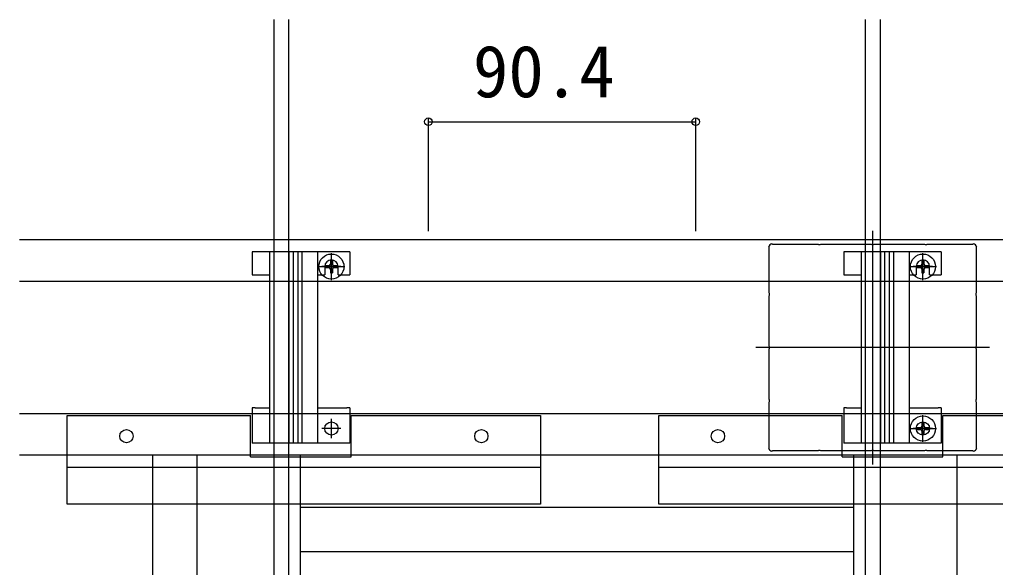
# Model space of a CAD drawing. Units: millimetres, scale not verified. Extents: x -1050 to 1050, y -1566 to 1557.
# Drawn here: x 36.5 to 366.4, y 281.6 to 467 of the extents above; entities that cross this region are included whole.
import ezdxf
from ezdxf.enums import TextEntityAlignment as Align

# ---------------------------------------------------------------- set-up
doc = ezdxf.new("R2010")
doc.units = ezdxf.units.MM
doc.header["$LTSCALE"] = 8
for name, color, linetype in [('0-3_YKK_11E', 7, 'Continuous'), ('0-4_YKK_12', 2, 'Continuous'), ('0-5_YKK_13', 4, 'Continuous'), ('0-7_YKK_D', 6, 'Continuous')]:
    doc.layers.add(name, color=color, linetype=linetype)
doc.styles.add('ＭＳ ゴシック', font='')
doc.styles.get('ＭＳ ゴシック').set_extended_font_data('MS Gothic')

msp = doc.modelspace()

# ---------------------------------------------------------------- linework, layer by layer
at = {"layer": '0-3_YKK_11E'}
for points in [[(289.845, 321.851), (289.881, 322.01), (289.921, 322.13), (289.921, 337.532), (290.041, 337.716), (290.041, 338.265), (289.921, 338.449), (289.921, 355.532), (290.041, 355.716), (290.041, 356.265), (289.921, 356.449), (289.921, 373.532), (290.041, 373.716), (290.041, 374.265), (289.921, 374.449), (289.921, 389.851), (289.881, 389.971), (289.845, 390.131)], [(290.781, 391.066), (290.94, 391.03), (291.06, 390.991), (306.462, 390.991), (306.646, 390.871), (307.195, 390.871), (307.379, 390.991), (324.462, 390.991), (324.646, 390.871), (325.195, 390.871), (325.379, 390.991), (342.462, 390.991), (342.646, 390.871), (343.195, 390.871), (343.379, 390.991), (358.781, 390.991), (358.901, 391.03), (359.061, 391.066)], [(359.996, 390.131), (359.96, 389.971), (359.921, 389.851), (359.921, 374.449), (359.801, 374.265), (359.801, 373.716), (359.921, 373.532)], [(359.921, 373.532), (359.921, 356.449), (359.801, 356.265), (359.801, 355.716), (359.921, 355.532), (359.921, 338.449), (359.801, 338.265), (359.801, 337.716), (359.921, 337.532), (359.921, 322.13), (359.96, 322.01), (359.996, 321.851)], [(359.061, 320.915), (358.901, 320.951), (358.781, 320.991), (343.379, 320.991), (343.195, 321.111), (342.646, 321.111), (342.462, 320.991), (325.379, 320.991), (325.195, 321.111), (324.646, 321.111), (324.462, 320.991), (307.379, 320.991), (307.195, 321.111), (306.646, 321.111), (306.462, 320.991), (291.06, 320.991), (290.94, 320.951), (290.781, 320.915)]]:
    msp.add_lwpolyline(points, dxfattribs=at)
for centre, start, end in [((291.021, 389.891), 101.53696, 168.46304), ((358.821, 389.891), 11.53696, 78.46304), ((291.021, 322.091), 191.53696, 258.46304), ((358.821, 322.091), 281.53696, 348.46304)]:
    msp.add_arc(centre, 1.2, start, end, dxfattribs=at)
at = {"layer": '0-4_YKK_12'}
for p, q in [((322.421, 466.991), (322.421, 276.991)), ((327.421, 466.991), (327.421, 276.991)), ((324.921, 395.539), (324.921, 316.442)), ((518.921, 392.391), (36.484, 392.391)), ((518.921, 378.391), (36.484, 378.391)), ((364.469, 355.991), (285.372, 355.991)), ((518.921, 333.591), (36.484, 333.591)), ((518.921, 319.591), (36.484, 319.591)), ((81.421, 319.591), (81.421, -40.11)), ((96.421, 319.591), (96.421, -40.11)), ((131.421, 319.591), (131.421, -40.11)), ((318.421, 319.591), (318.421, -40.11)), ((353.421, 319.591), (353.421, -40.11)), ((131.421, 301.991), (318.421, 301.991)), ((131.421, 286.991), (318.421, 286.991))]:
    msp.add_line(p, q, dxfattribs=at)
for points in [[(122.421, 466.991), (122.421, 276.991), (122.421, -0.509)], [(127.421, 466.991), (127.421, 276.991), (127.421, 251.891)], [(322.421, 466.991), (322.421, 276.991), (322.421, 251.891)]]:
    msp.add_lwpolyline(points, dxfattribs=at)
at = {"layer": '0-5_YKK_13'}
for p, q in [((116.121, 388.391), (115.121, 388.391)), ((121.021, 388.391), (116.121, 388.391)), ((121.021, 388.391), (121.021, 323.591)), ((122.346, 388.391), (121.021, 388.391)), ((127.208, 388.391), (122.346, 388.391)), ((128.108, 388.391), (127.208, 388.391)), ((127.69, 323.591), (127.69, 388.391)), ((129.006, 388.391), (128.108, 388.391)), ((129.156, 388.391), (129.006, 388.391)), ((129.076, 323.591), (129.076, 388.391)), ((130.585, 388.391), (129.156, 388.391)), ((130.735, 388.391), (130.585, 388.391)), ((130.665, 323.591), (130.665, 388.391)), ((131.633, 388.391), (130.735, 388.391)), ((132.533, 388.391), (131.633, 388.391)), ((132.051, 323.591), (132.051, 388.391)), ((135.995, 388.391), (132.533, 388.391)), ((137.321, 388.391), (135.995, 388.391)), ((137.321, 323.591), (137.321, 388.391)), ((147.121, 388.391), (137.321, 388.391)), ((141.921, 378.841), (141.921, 387.941)), ((141.921, 380.141), (141.921, 386.641)), ((148.121, 388.391), (147.121, 388.391)), ((148.121, 388.391), (148.121, 380.591)), ((316.121, 388.391), (315.121, 388.391)), ((316.121, 388.391), (315.121, 388.391)), ((321.021, 388.391), (316.121, 388.391)), ((321.021, 388.391), (316.121, 388.391)), ((321.021, 388.391), (321.021, 323.591)), ((322.346, 388.391), (321.021, 388.391)), ((321.021, 388.391), (321.021, 323.591)), ((322.346, 388.391), (321.021, 388.391)), ((327.208, 388.391), (322.346, 388.391)), ((327.208, 388.391), (322.346, 388.391)), ((328.108, 388.391), (327.208, 388.391)), ((328.108, 388.391), (327.208, 388.391)), ((327.69, 323.591), (327.69, 388.391)), ((327.69, 323.591), (327.69, 388.391)), ((329.006, 388.391), (328.108, 388.391)), ((329.006, 388.391), (328.108, 388.391)), ((329.156, 388.391), (329.006, 388.391)), ((329.156, 388.391), (329.006, 388.391)), ((329.076, 323.591), (329.076, 388.391)), ((329.076, 323.591), (329.076, 388.391)), ((330.585, 388.391), (329.156, 388.391)), ((330.585, 388.391), (329.156, 388.391)), ((330.735, 388.391), (330.585, 388.391)), ((330.735, 388.391), (330.585, 388.391)), ((330.665, 323.591), (330.665, 388.391)), ((330.665, 323.591), (330.665, 388.391)), ((331.633, 388.391), (330.735, 388.391)), ((331.633, 388.391), (330.735, 388.391)), ((332.533, 388.391), (331.633, 388.391)), ((332.533, 388.391), (331.633, 388.391)), ((332.051, 323.591), (332.051, 388.391)), ((332.051, 323.591), (332.051, 388.391)), ((335.995, 388.391), (332.533, 388.391)), ((335.995, 388.391), (332.533, 388.391)), ((337.321, 388.391), (335.995, 388.391)), ((337.321, 388.391), (335.995, 388.391)), ((337.321, 323.591), (337.321, 388.391)), ((347.121, 388.391), (337.321, 388.391)), ((337.321, 323.591), (337.321, 388.391)), ((347.121, 388.391), (337.321, 388.391)), ((341.921, 378.841), (341.921, 387.941)), ((341.921, 378.841), (341.921, 387.941)), ((341.921, 380.141), (341.921, 386.641)), ((341.921, 380.141), (341.921, 386.641)), ((348.121, 388.391), (347.121, 388.391)), ((348.121, 388.391), (347.121, 388.391)), ((348.121, 388.391), (348.121, 380.591)), ((348.121, 388.391), (348.121, 380.591)), ((137.371, 383.391), (146.471, 383.391)), ((145.171, 383.391), (138.671, 383.391)), ((139.671, 383.391), (139.671, 380.591)), ((139.846, 383.741), (139.846, 383.041)), ((139.846, 383.741), (141.071, 383.741)), ((139.846, 383.041), (141.071, 383.041)), ((141.571, 385.466), (142.271, 385.466)), ((141.571, 385.466), (141.571, 384.241)), ((142.271, 385.466), (142.271, 384.241)), ((142.771, 383.741), (143.996, 383.741)), ((142.771, 383.041), (143.996, 383.041)), ((143.996, 383.741), (143.996, 383.041)), ((144.171, 380.591), (144.171, 383.391)), ((337.371, 383.391), (346.471, 383.391)), ((337.371, 383.391), (346.471, 383.391)), ((345.171, 383.391), (338.671, 383.391)), ((345.171, 383.391), (338.671, 383.391)), ((339.671, 383.391), (339.671, 380.591)), ((339.671, 383.391), (339.671, 380.591)), ((339.846, 383.741), (339.846, 383.041)), ((339.846, 383.741), (341.071, 383.741)), ((339.846, 383.741), (339.846, 383.041)), ((339.846, 383.741), (341.071, 383.741)), ((339.846, 383.041), (341.071, 383.041)), ((339.846, 383.041), (341.071, 383.041)), ((341.571, 385.466), (342.271, 385.466)), ((341.571, 385.466), (341.571, 384.241)), ((341.571, 385.466), (342.271, 385.466)), ((341.571, 385.466), (341.571, 384.241)), ((342.271, 385.466), (342.271, 384.241)), ((342.271, 385.466), (342.271, 384.241)), ((342.771, 383.741), (343.996, 383.741)), ((342.771, 383.741), (343.996, 383.741)), ((342.771, 383.041), (343.996, 383.041)), ((342.771, 383.041), (343.996, 383.041)), ((343.996, 383.741), (343.996, 383.041)), ((343.996, 383.741), (343.996, 383.041)), ((344.171, 380.591), (344.171, 383.391)), ((344.171, 380.591), (344.171, 383.391)), ((116.121, 380.591), (121.021, 380.591)), ((137.321, 380.591), (139.671, 380.591)), ((141.571, 382.541), (141.571, 381.316)), ((141.571, 381.316), (142.271, 381.316)), ((142.271, 382.541), (142.271, 381.316)), ((144.171, 380.591), (147.121, 380.591)), ((147.121, 380.591), (148.121, 380.591)), ((316.121, 380.591), (321.021, 380.591)), ((316.121, 380.591), (321.021, 380.591)), ((337.321, 380.591), (339.671, 380.591)), ((337.321, 380.591), (339.671, 380.591)), ((341.571, 382.541), (341.571, 381.316)), ((341.571, 382.541), (341.571, 381.316)), ((341.571, 381.316), (342.271, 381.316)), ((341.571, 381.316), (342.271, 381.316)), ((342.271, 382.541), (342.271, 381.316)), ((342.271, 382.541), (342.271, 381.316)), ((344.171, 380.591), (347.121, 380.591)), ((344.171, 380.591), (347.121, 380.591)), ((347.121, 380.591), (348.121, 380.591)), ((347.121, 380.591), (348.121, 380.591)), ((115.121, 335.591), (115.121, 323.591)), ((116.121, 335.591), (115.121, 335.591)), ((116.121, 335.591), (121.021, 335.591)), ((137.321, 335.591), (147.121, 335.591)), ((148.121, 335.591), (147.121, 335.591)), ((315.121, 335.591), (315.121, 323.591)), ((316.121, 335.591), (315.121, 335.591)), ((315.121, 335.591), (315.121, 323.591)), ((316.121, 335.591), (315.121, 335.591)), ((316.121, 335.591), (321.021, 335.591)), ((316.121, 335.591), (321.021, 335.591)), ((337.321, 335.591), (347.121, 335.591)), ((337.321, 335.591), (347.121, 335.591)), ((348.121, 335.591), (347.121, 335.591)), ((348.121, 335.591), (347.121, 335.591)), ((114.621, 318.991), (114.621, 332.991)), ((141.921, 325.341), (141.921, 331.841)), ((314.621, 318.991), (314.621, 332.991)), ((341.571, 330.666), (342.271, 330.666)), ((341.571, 330.666), (341.571, 329.441)), ((341.921, 324.041), (341.921, 333.141)), ((341.921, 325.341), (341.921, 331.841)), ((341.921, 325.341), (341.921, 331.841)), ((342.271, 330.666), (342.271, 329.441)), ((145.171, 328.591), (138.671, 328.591)), ((337.371, 328.591), (346.471, 328.591)), ((345.171, 328.591), (338.671, 328.591)), ((345.171, 328.591), (338.671, 328.591)), ((339.846, 328.941), (339.846, 328.241)), ((339.846, 328.941), (341.071, 328.941)), ((339.846, 328.241), (341.071, 328.241)), ((341.571, 327.741), (341.571, 326.516)), ((342.271, 327.741), (342.271, 326.516)), ((342.771, 328.941), (343.996, 328.941)), ((342.771, 328.241), (343.996, 328.241)), ((343.996, 328.941), (343.996, 328.241)), ((116.121, 323.591), (115.121, 323.591)), ((121.021, 323.591), (116.121, 323.591)), ((122.346, 323.591), (121.021, 323.591)), ((127.208, 323.591), (122.346, 323.591)), ((128.108, 323.591), (127.208, 323.591)), ((129.006, 323.591), (128.108, 323.591)), ((129.156, 323.591), (129.006, 323.591)), ((130.585, 323.591), (129.156, 323.591)), ((130.735, 323.591), (130.585, 323.591)), ((131.633, 323.591), (130.735, 323.591)), ((132.533, 323.591), (131.633, 323.591)), ((135.995, 323.591), (132.533, 323.591)), ((137.321, 323.591), (135.995, 323.591)), ((147.121, 323.591), (137.321, 323.591)), ((316.121, 323.591), (315.121, 323.591)), ((316.121, 323.591), (315.121, 323.591)), ((321.021, 323.591), (316.121, 323.591)), ((321.021, 323.591), (316.121, 323.591)), ((322.346, 323.591), (321.021, 323.591)), ((322.346, 323.591), (321.021, 323.591)), ((327.208, 323.591), (322.346, 323.591)), ((327.208, 323.591), (322.346, 323.591)), ((328.108, 323.591), (327.208, 323.591)), ((328.108, 323.591), (327.208, 323.591)), ((329.006, 323.591), (328.108, 323.591)), ((329.006, 323.591), (328.108, 323.591)), ((329.156, 323.591), (329.006, 323.591)), ((329.156, 323.591), (329.006, 323.591)), ((330.585, 323.591), (329.156, 323.591)), ((330.585, 323.591), (329.156, 323.591)), ((330.735, 323.591), (330.585, 323.591)), ((330.735, 323.591), (330.585, 323.591)), ((331.633, 323.591), (330.735, 323.591)), ((331.633, 323.591), (330.735, 323.591)), ((332.533, 323.591), (331.633, 323.591)), ((332.533, 323.591), (331.633, 323.591)), ((335.995, 323.591), (332.533, 323.591)), ((335.995, 323.591), (332.533, 323.591)), ((337.321, 323.591), (335.995, 323.591)), ((337.321, 323.591), (335.995, 323.591)), ((347.121, 323.591), (337.321, 323.591)), ((347.121, 323.591), (337.321, 323.591)), ((341.571, 326.516), (342.271, 326.516)), ((52.621, 315.491), (212.621, 315.491)), ((252.621, 315.491), (412.621, 315.491))]:
    msp.add_line(p, q, dxfattribs=at)
for points in [[(115.121, 388.391), (115.121, 380.591), (116.121, 380.591)], [(315.121, 388.391), (315.121, 380.591), (316.121, 380.591)], [(315.121, 388.391), (315.121, 380.591), (316.121, 380.591)], [(148.121, 335.591), (148.121, 323.591), (147.121, 323.591)], [(348.121, 335.591), (348.121, 323.591), (347.121, 323.591)], [(348.121, 335.591), (348.121, 323.591), (347.121, 323.591)], [(148.621, 332.991), (212.621, 332.991), (212.621, 302.991), (52.621, 302.991), (52.621, 332.991), (114.621, 332.991)], [(114.621, 318.991), (148.621, 318.991), (148.621, 332.991)], [(348.621, 332.991), (412.621, 332.991), (412.621, 302.991), (252.621, 302.991), (252.621, 332.991), (314.621, 332.991)], [(314.621, 318.991), (348.621, 318.991), (348.621, 332.991)]]:
    msp.add_lwpolyline(points, dxfattribs=at)
for centre, radius in [((141.921, 383.391), 4.25), ((341.921, 383.391), 4.25), ((341.921, 383.391), 4.25), ((141.921, 328.591), 2.25), ((341.921, 328.591), 4.25), ((341.921, 328.591), 2.25), ((341.921, 328.591), 2.25), ((72.621, 325.991), 2.25), ((192.621, 325.991), 2.25), ((272.621, 325.991), 2.25)]:
    msp.add_circle(centre, radius, dxfattribs=at)
for centre, radius, start, end in [((141.921, 383.391), 2.25, 0, 180), ((141.071, 384.241), 0.5, 270, 0), ((141.071, 382.541), 0.5, 0, 90), ((142.771, 384.241), 0.5, 180, 270), ((142.771, 382.541), 0.5, 90, 180), ((341.921, 383.391), 2.25, 0, 180), ((341.921, 383.391), 2.25, 0, 180), ((341.071, 384.241), 0.5, 270, 0), ((341.071, 384.241), 0.5, 270, 0), ((341.071, 382.541), 0.5, 0, 90), ((341.071, 382.541), 0.5, 0, 90), ((342.771, 384.241), 0.5, 180, 270), ((342.771, 384.241), 0.5, 180, 270), ((342.771, 382.541), 0.5, 90, 180), ((342.771, 382.541), 0.5, 90, 180), ((341.071, 329.441), 0.5, 270, 0), ((341.071, 327.741), 0.5, 0, 90), ((342.771, 329.441), 0.5, 180, 270), ((342.771, 327.741), 0.5, 90, 180)]:
    msp.add_arc(centre, radius, start, end, dxfattribs=at)
at = {"layer": '0-7_YKK_D'}
for p, q in [((174.721, 395.391), (174.721, 433.391)), ((174.721, 432.391), (265.121, 432.391)), ((265.121, 395.391), (265.121, 433.391))]:
    msp.add_line(p, q, dxfattribs=at)
for centre in [(174.721, 432.391), (265.121, 432.391)]:
    msp.add_circle(centre, 1.275, dxfattribs=at)

# ---------------------------------------------------------------- texts
at = {"layer": '0-7_YKK_D', "style": 'ＭＳ ゴシック'}
msp.add_text('90.4', height=17.6, dxfattribs=at).set_placement((189.784, 435.391), align=Align.BOTTOM_LEFT)

doc.saveas('drawing.dxf')
